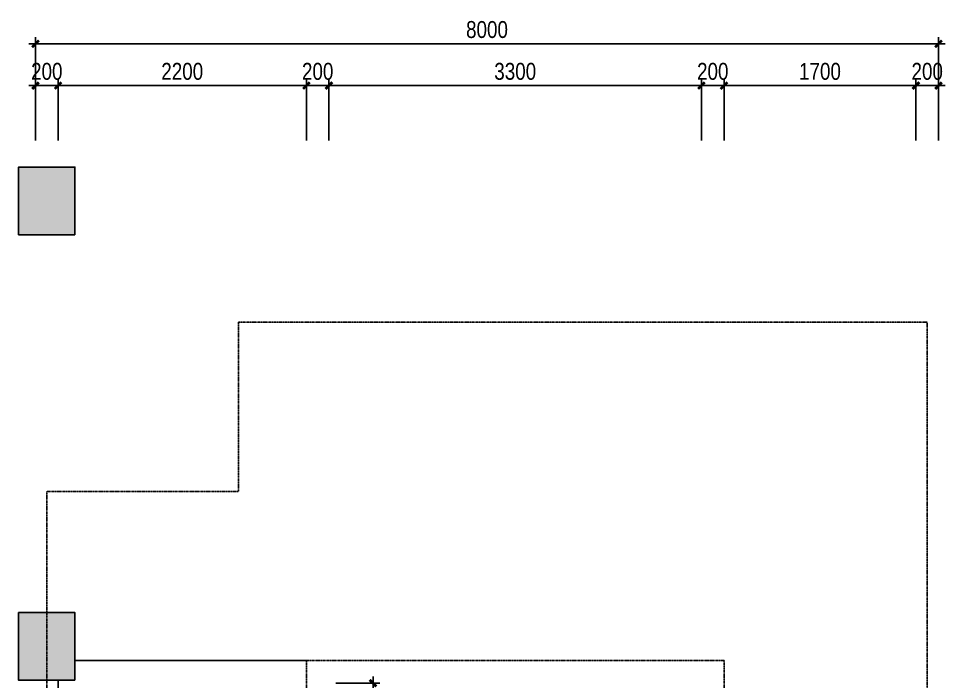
# Model space of a CAD drawing. Extents: x 160245 to 405305, y -111140 to 232735.
# Drawn here: x 272863 to 281083, y 53524 to 59402 of the extents above; entities that cross this region are included whole.
import ezdxf

# ---------------------------------------------------------------- set-up
doc = ezdxf.new("R2010")
doc.units = 0
doc.header["$LTSCALE"] = 10
doc.header["$MEASUREMENT"] = 0
doc.linetypes.add('( Dashed )', pattern=[0.75, 0.5, -0.25])
doc.linetypes.add('HIDDEN', pattern=[0.375, 0.25, -0.125])
doc.layers.get('Defpoints').update_dxf_attribs({"color": 229})
for name, color, linetype in [('P-Furniture 家具', 153, 'Continuous'), ('P-N wall 新建隔墙', 241, 'Continuous'), ('P-New Wall Size 隔墙尺寸', 8, 'Continuous'), ('P-O wall 原始墙体', 245, 'Continuous'), ('P-o 原建筑尺寸', 8, 'Continuous'), ('P-Stair 楼梯（原建筑设备）', 159, 'Continuous'), ('PUB_HATCH', 8, 'Continuous')]:
    doc.layers.add(name, color=color, linetype=linetype)
doc.styles.add('PDC DIM', font='PMingLiU-ExtB.ttf', dxfattribs={"width": 0.85})
doc.dimstyles.new('PDC-A2', dxfattribs={"dimscale": 0, "dimtxt": 2.5, "dimasz": 1, "dimexe": 1, "dimexo": 1, "dimgap": 0.7, "dimtad": 1, "dimdec": 0, "dimtxsty": 'PDC DIM', "dimblk": 'ARCHTICK', "dimcen": 1, "dimdle": 1, "dimclrd": 8, "dimclre": 8, "dimclrt": 9, "dimadec": 0, "dimazin": 0, "dimtfac": 1, "dimtdec": 0, "dimtix": 1, "dimtmove": 2, "dimatfit": 3, "dimldrblk": 'PDC A2 T R', "dimfxl": 10, "dimfxlon": 1, "dimarcsym": 0})

# ---------------------------------------------------------------- blocks, each defined once
blk = doc.blocks.new('_FZH')
blk.add_lwpolyline([(-0.5, -0.5), (0.5, -0.5), (0.5, 0.5), (-0.5, 0.5)], close=True)
at = {"layer": 'PUB_HATCH'}
blk.add_solid([(-0.5, -0.5), (0.5, -0.5), (-0.5, 0.5), (0.5, 0.5)], dxfattribs=at)
blk = doc.blocks.new('_ArchTick')
at = {"color": 0, "linetype": 'ByBlock', "const_width": 0.4}
blk.add_lwpolyline([(-0.5, -0.5), (0.5, 0.5)], dxfattribs=at)
blk = doc.blocks.new('*D1329')
at = {"layer": 'Defpoints', "color": 0, "transparency": 16777216}
for p in [(273212.8, 58807.2), (273012.8, 58259.7), (273212.8, 58259.7)]:
    blk.add_point(p, dxfattribs=at)
at = {"layer": 'P-o 原建筑尺寸', "color": 8, "lineweight": -2, "transparency": 16777216}
for p, q in [((273012.8, 58319.7), (273012.8, 58867.2)), ((273212.8, 58319.7), (273212.8, 58867.2)), ((273012.8, 58807.2), (272952.8, 58807.2)), ((273012.8, 58807.2), (273212.8, 58807.2)), ((273212.8, 58807.2), (273272.8, 58807.2))]:
    blk.add_line(p, q, dxfattribs=at)
at = {"layer": 'P-o 原建筑尺寸', "color": 8, "lineweight": -2, "transparency": 16777216, "xscale": 60, "yscale": 60, "zscale": 60}
blk.add_blockref('_ArchTick', (273012.8, 58807.2), dxfattribs=at)
at = {"layer": 'P-o 原建筑尺寸', "color": 8, "lineweight": -2, "transparency": 16777216, "xscale": 60, "yscale": 60, "zscale": 60, "rotation": 180}
blk.add_blockref('_ArchTick', (273212.8, 58807.2), dxfattribs=at)
at = {"layer": 'P-o 原建筑尺寸', "color": 9, "transparency": 16777216, "insert": (273112.8, 58932.7), "char_height": 150, "attachment_point": 5, "style": 'PDC DIM'}
blk.add_mtext('200', dxfattribs=at)
blk = doc.blocks.new('PDC A2 T R')
at = {"color": 0, "linetype": 'ByBlock'}
blk.add_line((0, 0), (-2, 0), dxfattribs=at)
for points in [[(-2.15, 0.89), (-1.49, 1.35), (-0.6, 0), (0, 0)], [(-2.15, -0.89), (-1.49, -1.35), (-0.6, 0), (0, 0)]]:
    blk.add_solid(points, dxfattribs=at)
blk = doc.blocks.new('*D1330')
at = {"layer": 'Defpoints', "color": 0, "transparency": 16777216}
for p in [(275412.8, 58807.2), (273212.8, 58259.7), (275412.8, 58259.7)]:
    blk.add_point(p, dxfattribs=at)
at = {"layer": 'P-o 原建筑尺寸', "color": 8, "lineweight": -2, "transparency": 16777216}
for p, q in [((273212.8, 58319.7), (273212.8, 58867.2)), ((275412.8, 58319.7), (275412.8, 58867.2)), ((273152.8, 58807.2), (275472.8, 58807.2))]:
    blk.add_line(p, q, dxfattribs=at)
at = {"layer": 'P-o 原建筑尺寸', "color": 8, "lineweight": -2, "transparency": 16777216, "xscale": 60, "yscale": 60, "zscale": 60, "rotation": 180}
blk.add_blockref('_ArchTick', (273212.8, 58807.2), dxfattribs=at)
at = {"layer": 'P-o 原建筑尺寸', "color": 8, "lineweight": -2, "transparency": 16777216, "xscale": 60, "yscale": 60, "zscale": 60}
blk.add_blockref('_ArchTick', (275412.8, 58807.2), dxfattribs=at)
at = {"layer": 'P-o 原建筑尺寸', "color": 9, "transparency": 16777216, "insert": (274312.8, 58932.7), "char_height": 150, "attachment_point": 5, "style": 'PDC DIM'}
blk.add_mtext('2200', dxfattribs=at)
blk = doc.blocks.new('*D1331')
at = {"layer": 'Defpoints', "color": 0, "transparency": 16777216}
for p in [(275612.8, 58807.2), (275412.8, 58259.7), (275612.8, 58259.7)]:
    blk.add_point(p, dxfattribs=at)
at = {"layer": 'P-o 原建筑尺寸', "color": 8, "lineweight": -2, "transparency": 16777216}
for p, q in [((275412.8, 58319.7), (275412.8, 58867.2)), ((275612.8, 58319.7), (275612.8, 58867.2)), ((275412.8, 58807.2), (275352.8, 58807.2)), ((275412.8, 58807.2), (275612.8, 58807.2)), ((275612.8, 58807.2), (275672.8, 58807.2))]:
    blk.add_line(p, q, dxfattribs=at)
at = {"layer": 'P-o 原建筑尺寸', "color": 8, "lineweight": -2, "transparency": 16777216, "xscale": 60, "yscale": 60, "zscale": 60}
blk.add_blockref('_ArchTick', (275412.8, 58807.2), dxfattribs=at)
at = {"layer": 'P-o 原建筑尺寸', "color": 8, "lineweight": -2, "transparency": 16777216, "xscale": 60, "yscale": 60, "zscale": 60, "rotation": 180}
blk.add_blockref('_ArchTick', (275612.8, 58807.2), dxfattribs=at)
at = {"layer": 'P-o 原建筑尺寸', "color": 9, "transparency": 16777216, "insert": (275512.8, 58932.7), "char_height": 150, "attachment_point": 5, "style": 'PDC DIM'}
blk.add_mtext('200', dxfattribs=at)
blk = doc.blocks.new('*D1332')
at = {"layer": 'Defpoints', "color": 0, "transparency": 16777216}
for p in [(278912.8, 58807.2), (275612.8, 58259.7), (278912.8, 58259.7)]:
    blk.add_point(p, dxfattribs=at)
at = {"layer": 'P-o 原建筑尺寸', "color": 8, "lineweight": -2, "transparency": 16777216}
for p, q in [((275612.8, 58319.7), (275612.8, 58867.2)), ((278912.8, 58319.7), (278912.8, 58867.2)), ((275552.8, 58807.2), (278972.8, 58807.2))]:
    blk.add_line(p, q, dxfattribs=at)
at = {"layer": 'P-o 原建筑尺寸', "color": 8, "lineweight": -2, "transparency": 16777216, "xscale": 60, "yscale": 60, "zscale": 60, "rotation": 180}
blk.add_blockref('_ArchTick', (275612.8, 58807.2), dxfattribs=at)
at = {"layer": 'P-o 原建筑尺寸', "color": 8, "lineweight": -2, "transparency": 16777216, "xscale": 60, "yscale": 60, "zscale": 60}
blk.add_blockref('_ArchTick', (278912.8, 58807.2), dxfattribs=at)
at = {"layer": 'P-o 原建筑尺寸', "color": 9, "transparency": 16777216, "insert": (277262.8, 58932.7), "char_height": 150, "attachment_point": 5, "style": 'PDC DIM'}
blk.add_mtext('3300', dxfattribs=at)
blk = doc.blocks.new('*D1333')
at = {"layer": 'Defpoints', "color": 0, "transparency": 16777216}
for p in [(279112.8, 58807.2), (278912.8, 58259.7), (279112.8, 58259.7)]:
    blk.add_point(p, dxfattribs=at)
at = {"layer": 'P-o 原建筑尺寸', "color": 8, "lineweight": -2, "transparency": 16777216}
for p, q in [((278912.8, 58319.7), (278912.8, 58867.2)), ((279112.8, 58319.7), (279112.8, 58867.2)), ((278912.8, 58807.2), (278852.8, 58807.2)), ((278912.8, 58807.2), (279112.8, 58807.2)), ((279112.8, 58807.2), (279172.8, 58807.2))]:
    blk.add_line(p, q, dxfattribs=at)
at = {"layer": 'P-o 原建筑尺寸', "color": 8, "lineweight": -2, "transparency": 16777216, "xscale": 60, "yscale": 60, "zscale": 60}
blk.add_blockref('_ArchTick', (278912.8, 58807.2), dxfattribs=at)
at = {"layer": 'P-o 原建筑尺寸', "color": 8, "lineweight": -2, "transparency": 16777216, "xscale": 60, "yscale": 60, "zscale": 60, "rotation": 180}
blk.add_blockref('_ArchTick', (279112.8, 58807.2), dxfattribs=at)
at = {"layer": 'P-o 原建筑尺寸', "color": 9, "transparency": 16777216, "insert": (279012.8, 58932.7), "char_height": 150, "attachment_point": 5, "style": 'PDC DIM'}
blk.add_mtext('200', dxfattribs=at)
blk = doc.blocks.new('*D1334')
at = {"layer": 'Defpoints', "color": 0, "transparency": 16777216}
for p in [(280812.8, 58807.2), (279112.8, 58259.7), (280812.8, 58259.7)]:
    blk.add_point(p, dxfattribs=at)
at = {"layer": 'P-o 原建筑尺寸', "color": 8, "lineweight": -2, "transparency": 16777216}
for p, q in [((279112.8, 58319.7), (279112.8, 58867.2)), ((280812.8, 58319.7), (280812.8, 58867.2)), ((279052.8, 58807.2), (280872.8, 58807.2))]:
    blk.add_line(p, q, dxfattribs=at)
at = {"layer": 'P-o 原建筑尺寸', "color": 8, "lineweight": -2, "transparency": 16777216, "xscale": 60, "yscale": 60, "zscale": 60, "rotation": 180}
blk.add_blockref('_ArchTick', (279112.8, 58807.2), dxfattribs=at)
at = {"layer": 'P-o 原建筑尺寸', "color": 8, "lineweight": -2, "transparency": 16777216, "xscale": 60, "yscale": 60, "zscale": 60}
blk.add_blockref('_ArchTick', (280812.8, 58807.2), dxfattribs=at)
at = {"layer": 'P-o 原建筑尺寸', "color": 9, "transparency": 16777216, "insert": (279962.8, 58932.7), "char_height": 150, "attachment_point": 5, "style": 'PDC DIM'}
blk.add_mtext('1700', dxfattribs=at)
blk = doc.blocks.new('*D1335')
at = {"layer": 'Defpoints', "color": 0, "transparency": 16777216}
for p in [(281012.8, 58807.2), (280812.8, 58259.7), (281012.8, 58259.7)]:
    blk.add_point(p, dxfattribs=at)
at = {"layer": 'P-o 原建筑尺寸', "color": 8, "lineweight": -2, "transparency": 16777216}
for p, q in [((280812.8, 58319.7), (280812.8, 58867.2)), ((281012.8, 58319.7), (281012.8, 58867.2)), ((280812.8, 58807.2), (280752.8, 58807.2)), ((280812.8, 58807.2), (281012.8, 58807.2)), ((281012.8, 58807.2), (281072.8, 58807.2))]:
    blk.add_line(p, q, dxfattribs=at)
at = {"layer": 'P-o 原建筑尺寸', "color": 8, "lineweight": -2, "transparency": 16777216, "xscale": 60, "yscale": 60, "zscale": 60}
blk.add_blockref('_ArchTick', (280812.8, 58807.2), dxfattribs=at)
at = {"layer": 'P-o 原建筑尺寸', "color": 8, "lineweight": -2, "transparency": 16777216, "xscale": 60, "yscale": 60, "zscale": 60, "rotation": 180}
blk.add_blockref('_ArchTick', (281012.8, 58807.2), dxfattribs=at)
at = {"layer": 'P-o 原建筑尺寸', "color": 9, "transparency": 16777216, "insert": (280912.8, 58932.7), "char_height": 150, "attachment_point": 5, "style": 'PDC DIM'}
blk.add_mtext('200', dxfattribs=at)
blk = doc.blocks.new('*D1336')
at = {"layer": 'Defpoints', "color": 0, "transparency": 16777216}
for p in [(281012.8, 59177.9), (273012.8, 58259.7), (281012.8, 58259.7)]:
    blk.add_point(p, dxfattribs=at)
at = {"layer": 'P-o 原建筑尺寸', "color": 8, "lineweight": -2, "transparency": 16777216}
for p, q in [((273012.8, 58577.9), (273012.8, 59237.9)), ((281012.8, 58577.9), (281012.8, 59237.9)), ((272952.8, 59177.9), (281072.8, 59177.9))]:
    blk.add_line(p, q, dxfattribs=at)
at = {"layer": 'P-o 原建筑尺寸', "color": 8, "lineweight": -2, "transparency": 16777216, "xscale": 60, "yscale": 60, "zscale": 60, "rotation": 180}
blk.add_blockref('_ArchTick', (273012.8, 59177.9), dxfattribs=at)
at = {"layer": 'P-o 原建筑尺寸', "color": 8, "lineweight": -2, "transparency": 16777216, "xscale": 60, "yscale": 60, "zscale": 60}
blk.add_blockref('_ArchTick', (281012.8, 59177.9), dxfattribs=at)
at = {"layer": 'P-o 原建筑尺寸', "color": 9, "transparency": 16777216, "insert": (277012.8, 59303.4), "char_height": 150, "attachment_point": 5, "style": 'PDC DIM'}
blk.add_mtext('8000', dxfattribs=at)
blk = doc.blocks.new('*D2154')
at = {"layer": 'Defpoints', "color": 0, "transparency": 16777216}
for p in [(275612.8, 53509.4), (276003.4, 53509.4), (275612.8, 52609.4)]:
    blk.add_point(p, dxfattribs=at)
at = {"layer": 'P-New Wall Size 隔墙尺寸', "color": 8, "lineweight": -2, "transparency": 16777216}
for p, q in [((276003.4, 52549.4), (276003.4, 53569.4)), ((275672.8, 53509.4), (276063.4, 53509.4)), ((275672.8, 52609.4), (276063.4, 52609.4))]:
    blk.add_line(p, q, dxfattribs=at)
at = {"layer": 'P-New Wall Size 隔墙尺寸', "color": 8, "lineweight": -2, "transparency": 16777216, "xscale": 59.99999999999999, "yscale": 59.99999999999999, "zscale": 59.99999999999999}
for p, rotation in [((276003.4, 53509.4), 90), ((276003.4, 52609.4), 270)]:
    blk.add_blockref('_ArchTick', p, dxfattribs=dict(at, rotation=rotation))
at = {"layer": 'P-New Wall Size 隔墙尺寸', "color": 9, "transparency": 16777216, "insert": (275876.9, 53059.4), "char_height": 150, "attachment_point": 5, "rotation": 90, "style": 'PDC DIM'}
blk.add_mtext('900', dxfattribs=at)

msp = doc.modelspace()

# ---------------------------------------------------------------- linework, layer by layer
at = {"layer": 'P-Furniture 家具', "color": 8, "linetype": '( Dashed )'}
msp.add_line((273212.8, 52709.4), (273212.8, 53534.4), dxfattribs=at)
at = {"layer": 'P-N wall 新建隔墙', "linetype": 'HIDDEN'}
msp.add_lwpolyline([(275412.8, 52709.4), (275412.8, 53709.4), (279112.8, 53709.4), (279112.8, 52809.4)], dxfattribs=at)
at = {"layer": 'P-Stair 楼梯（原建筑设备）'}
msp.add_line((275412.8, 53709.4), (273362.8, 53709.4), dxfattribs=at)
at = {"layer": 'P-Stair 楼梯（原建筑设备）', "linetype": 'HIDDEN'}
msp.add_lwpolyline([(280912.8, 52809.4), (280912.8, 56709.4), (274812.8, 56709.4), (274812.8, 55209.4), (273112.8, 55209.4), (273112.8, 52709.4)], dxfattribs=at)

# ---------------------------------------------------------------- block references
at = {"layer": 'P-O wall 原始墙体', "extrusion": (0, 0, -1), "xscale": 500, "yscale": 600, "zscale": -600}
for p in [(-273112.8, 57784.4), (-273112.8, 53834.4)]:
    msp.add_blockref('_FZH', p, dxfattribs=at)

# ---------------------------------------------------------------- dimensions: what is measured, and where the dimension line sits
at = {"layer": 'P-New Wall Size 隔墙尺寸'}
dim = msp.add_linear_dim(base=(276003.4, 53509.4), p1=(275612.8, 52609.4), p2=(275612.8, 53509.4), angle=90, dimstyle='PDC-A2', override={"dimscale": 60}, dxfattribs=at)
dim.commit()
dim.dimension.update_dxf_attribs({"geometry": '*D2154', "text_midpoint": (275876.9, 53059.4)})
at = {"layer": 'P-o 原建筑尺寸'}
for base, p1, p2, picture, middle in [((281012.8, 59177.9), (273012.8, 58259.7), (281012.8, 58259.7), '*D1336', (277012.8, 59303.4)), ((273212.8, 58807.2), (273012.8, 58259.7), (273212.8, 58259.7), '*D1329', (273112.8, 58932.7)), ((275412.8, 58807.2), (273212.8, 58259.7), (275412.8, 58259.7), '*D1330', (274312.8, 58932.7)), ((275612.8, 58807.2), (275412.8, 58259.7), (275612.8, 58259.7), '*D1331', (275512.8, 58932.7)), ((278912.8, 58807.2), (275612.8, 58259.7), (278912.8, 58259.7), '*D1332', (277262.8, 58932.7)), ((279112.8, 58807.2), (278912.8, 58259.7), (279112.8, 58259.7), '*D1333', (279012.8, 58932.7)), ((280812.8, 58807.2), (279112.8, 58259.7), (280812.8, 58259.7), '*D1334', (279962.8, 58932.7)), ((281012.8, 58807.2), (280812.8, 58259.7), (281012.8, 58259.7), '*D1335', (280912.8, 58932.7))]:
    dim = msp.add_linear_dim(base=base, p1=p1, p2=p2, dimstyle='PDC-A2', override={"dimscale": 60}, dxfattribs=at)
    dim.commit()
    dim.dimension.update_dxf_attribs({"geometry": picture, "text_midpoint": middle})

doc.saveas('drawing.dxf')
